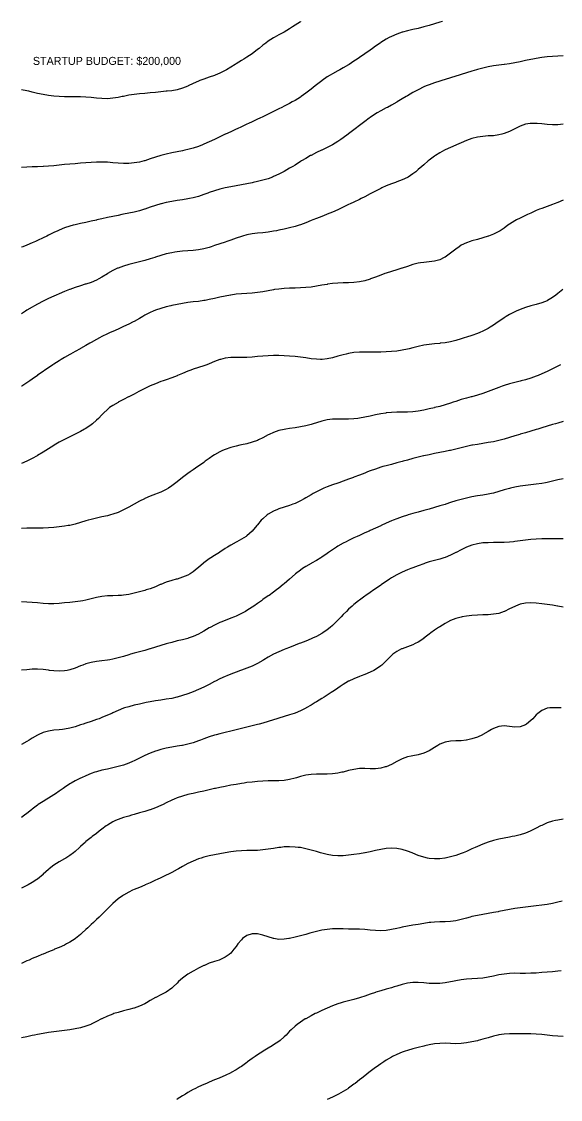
# Model space of a CAD drawing. Header units: metres. Extents: x 410949 to 411151, y 3924149 to 3924351.
# Drawn here: x 410948.9 to 411049.9, y 3924149.1 to 3924351.1 of the extents above; entities that cross this region are included whole.
import ezdxf

# ---------------------------------------------------------------- set-up
doc = ezdxf.new("R2010")
doc.units = ezdxf.units.M
doc.layers.add('C-CONTO-1FT', color=8, linetype='Continuous')
doc.layers.add('PROJECT-BUDGET', color=2, linetype='Continuous')

msp = doc.modelspace()

# ---------------------------------------------------------------- linework, layer by layer
at = {"layer": 'C-CONTO-1FT'}
for points in [[(411027.74, 3924351.12), (411027.26, 3924350.98), (411026.26, 3924350.68), (411025.25, 3924350.39), (411024.28, 3924350.12), (411024.25, 3924350.11), (411023.24, 3924349.85), (411022.24, 3924349.62), (411021.23, 3924349.38), (411020.25, 3924349.11), (411020.23, 3924349.11), (411019.22, 3924348.77), (411018.22, 3924348.34), (411017.77, 3924348.11), (411017.21, 3924347.8), (411016.21, 3924347.18), (411016.09, 3924347.1), (411015.2, 3924346.49), (411014.64, 3924346.1), (411014.2, 3924345.78), (411013.22, 3924345.09), (411013.19, 3924345.08), (411012.19, 3924344.38), (411011.77, 3924344.09), (411011.18, 3924343.69), (411010.25, 3924343.08), (411010.18, 3924343.04), (411009.17, 3924342.44), (411008.5, 3924342.08), (411008.17, 3924341.89), (411007.16, 3924341.35), (411006.7, 3924341.07), (411006.16, 3924340.74), (411005.21, 3924340.07), (411005.15, 3924340.03), (411004.15, 3924339.26), (411003.92, 3924339.06), (411003.14, 3924338.46), (411002.64, 3924338.06), (411002.14, 3924337.69), (411001.25, 3924337.05), (411001.13, 3924336.98), (411000.13, 3924336.35), (410999.6, 3924336.05), (410999.12, 3924335.79), (410998.12, 3924335.28), (410997.63, 3924335.04), (410997.11, 3924334.79), (410996.11, 3924334.29), (410995.62, 3924334.04), (410995.1, 3924333.78), (410994.1, 3924333.3), (410993.55, 3924333.03), (410993.09, 3924332.82), (410992.09, 3924332.35), (410991.42, 3924332.03), (410991.08, 3924331.87), (410990.08, 3924331.4), (410989.27, 3924331.02), (410989.07, 3924330.94), (410988.07, 3924330.47), (410987.12, 3924330.02), (410987.06, 3924329.99), (410986.06, 3924329.5), (410985.06, 3924329.02), (410985.05, 3924329.01), (410984.05, 3924328.56), (410983.04, 3924328.12), (410982.76, 3924328.01), (410982.04, 3924327.74), (410981.03, 3924327.41), (410980.03, 3924327.14), (410979.45, 3924327.01), (410979.02, 3924326.91), (410978.02, 3924326.72), (410977.01, 3924326.52), (410976.01, 3924326.3), (410975, 3924326.01), (410974.96, 3924326), (410974, 3924325.7), (410972.99, 3924325.37), (410971.99, 3924325.04), (410971.83, 3924325), (410970.98, 3924324.79), (410969.98, 3924324.63), (410968.98, 3924324.55), (410967.97, 3924324.54), (410966.97, 3924324.6), (410965.96, 3924324.68), (410964.96, 3924324.75), (410963.95, 3924324.78), (410962.95, 3924324.76), (410961.94, 3924324.71), (410960.94, 3924324.64), (410959.93, 3924324.57), (410958.93, 3924324.49), (410957.92, 3924324.41), (410956.92, 3924324.31), (410955.91, 3924324.2), (410954.91, 3924324.11), (410953.9, 3924324.04), (410953.01, 3924323.99), (410952.9, 3924323.98), (410951.89, 3924323.93), (410950.89, 3924323.88), (410949.88, 3924323.83), (410948.88, 3924323.79)], [(411001.17, 3924351.12), (411001.13, 3924351.1), (411000.13, 3924350.42), (410999.67, 3924350.12), (410999.12, 3924349.76), (410998.12, 3924349.14), (410998.07, 3924349.11), (410997.11, 3924348.61), (410996.19, 3924348.11), (410996.11, 3924348.07), (410995.1, 3924347.44), (410994.66, 3924347.1), (410994.1, 3924346.68), (410993.39, 3924346.1), (410993.09, 3924345.86), (410992.09, 3924345.1), (410992.09, 3924345.09), (410991.08, 3924344.44), (410990.52, 3924344.09), (410990.08, 3924343.82), (410989.07, 3924343.2), (410988.9, 3924343.08), (410988.07, 3924342.57), (410987.27, 3924342.08), (410987.06, 3924341.96), (410986.06, 3924341.45), (410985.17, 3924341.07), (410985.05, 3924341.03), (410984.05, 3924340.68), (410983.04, 3924340.35), (410982.3, 3924340.07), (410982.04, 3924339.97), (410981.03, 3924339.51), (410980.12, 3924339.06), (410980.03, 3924339.02), (410979.02, 3924338.62), (410978.02, 3924338.34), (410977.01, 3924338.16), (410976.14, 3924338.06), (410976.01, 3924338.05), (410975, 3924337.95), (410974, 3924337.85), (410972.99, 3924337.75), (410971.99, 3924337.66), (410970.98, 3924337.57), (410969.98, 3924337.46), (410968.98, 3924337.3), (410967.97, 3924337.1), (410967.74, 3924337.05), (410966.97, 3924336.91), (410965.96, 3924336.75), (410964.96, 3924336.67), (410963.95, 3924336.68), (410962.95, 3924336.76), (410961.94, 3924336.87), (410960.94, 3924336.95), (410959.93, 3924336.99), (410958.93, 3924337.01), (410957.92, 3924337.01), (410956.92, 3924337.02), (410955.94, 3924337.05), (410955.91, 3924337.06), (410954.91, 3924337.13), (410953.9, 3924337.26), (410952.9, 3924337.44), (410951.89, 3924337.65), (410950.89, 3924337.9), (410950.26, 3924338.06), (410949.88, 3924338.15), (410948.88, 3924338.34)], [(411050.38, 3924344.69), (411049.37, 3924344.65), (411048.37, 3924344.6), (411047.36, 3924344.52), (411046.36, 3924344.39), (411045.35, 3924344.22), (411044.67, 3924344.09), (411044.35, 3924344.02), (411043.34, 3924343.81), (411042.34, 3924343.6), (411041.33, 3924343.4), (411040.33, 3924343.23), (411039.36, 3924343.08), (411039.32, 3924343.08), (411038.32, 3924342.95), (411037.31, 3924342.8), (411036.31, 3924342.62), (411035.3, 3924342.39), (411034.3, 3924342.12), (411034.17, 3924342.08), (411033.29, 3924341.82), (411032.29, 3924341.52), (411031.28, 3924341.2), (411030.89, 3924341.07), (411030.28, 3924340.88), (411029.27, 3924340.57), (411028.27, 3924340.26), (411027.64, 3924340.07), (411027.26, 3924339.96), (411026.26, 3924339.65), (411025.25, 3924339.29), (411024.72, 3924339.06), (411024.25, 3924338.87), (411023.24, 3924338.36), (411022.72, 3924338.06), (411022.24, 3924337.8), (411021.23, 3924337.22), (411020.96, 3924337.05), (411020.23, 3924336.63), (411019.26, 3924336.05), (411019.22, 3924336.03), (411018.22, 3924335.46), (411017.44, 3924335.04), (411017.21, 3924334.93), (411016.21, 3924334.41), (411015.55, 3924334.04), (411015.2, 3924333.84), (411014.2, 3924333.17), (411014.02, 3924333.03), (411013.19, 3924332.4), (411012.71, 3924332.03), (411012.19, 3924331.62), (411011.4, 3924331.02), (411011.18, 3924330.86), (411010.18, 3924330.1), (411010.06, 3924330.02), (411009.17, 3924329.35), (411008.69, 3924329.02), (411008.17, 3924328.65), (411007.16, 3924328.03), (411007.13, 3924328.01), (411006.16, 3924327.51), (411005.15, 3924327.04), (411005.08, 3924327.01), (411004.15, 3924326.57), (411003.14, 3924326.05), (411003.06, 3924326), (411002.14, 3924325.47), (411001.35, 3924325), (411001.13, 3924324.87), (411000.13, 3924324.24), (410999.73, 3924323.99), (410999.12, 3924323.63), (410998.12, 3924323.05), (410998, 3924322.99), (410997.11, 3924322.52), (410996.11, 3924322.06), (410995.91, 3924321.98), (410995.1, 3924321.68), (410994.1, 3924321.39), (410993.09, 3924321.15), (410992.29, 3924320.98), (410992.09, 3924320.93), (410991.08, 3924320.72), (410990.08, 3924320.53), (410989.07, 3924320.36), (410988.07, 3924320.18), (410987.06, 3924319.98), (410987.04, 3924319.97), (410986.06, 3924319.72), (410985.05, 3924319.41), (410984.05, 3924319.06), (410983.79, 3924318.97), (410983.04, 3924318.7), (410982.04, 3924318.37), (410981.03, 3924318.1), (410980.36, 3924317.96), (410980.03, 3924317.89), (410979.02, 3924317.74), (410978.02, 3924317.6), (410977.01, 3924317.43), (410976.01, 3924317.21), (410975.04, 3924316.96), (410975, 3924316.95), (410974, 3924316.64), (410972.99, 3924316.31), (410971.99, 3924315.98), (410971.9, 3924315.95), (410970.98, 3924315.67), (410969.98, 3924315.41), (410968.98, 3924315.2), (410967.97, 3924315.01), (410967.66, 3924314.95), (410966.97, 3924314.81), (410965.96, 3924314.61), (410964.96, 3924314.39), (410963.95, 3924314.16), (410962.98, 3924313.94), (410962.95, 3924313.93), (410961.94, 3924313.7), (410960.94, 3924313.47), (410959.93, 3924313.25), (410958.93, 3924313.03), (410958.55, 3924312.94), (410957.92, 3924312.78), (410956.92, 3924312.46), (410955.91, 3924312.05), (410955.66, 3924311.93), (410954.91, 3924311.58), (410953.9, 3924311.08), (410953.59, 3924310.93), (410952.9, 3924310.6), (410951.89, 3924310.11), (410951.5, 3924309.92), (410950.89, 3924309.65), (410949.88, 3924309.21), (410949.13, 3924308.92), (410948.88, 3924308.83)], [(411050.38, 3924331.9), (411049.37, 3924331.8), (411048.37, 3924331.78), (411047.36, 3924331.83), (411046.36, 3924331.94), (411045.49, 3924332.03), (411045.35, 3924332.04), (411044.35, 3924332.05), (411044.2, 3924332.03), (411043.34, 3924331.89), (411042.34, 3924331.52), (411041.33, 3924331.04), (411041.3, 3924331.02), (411040.33, 3924330.54), (411039.32, 3924330.13), (411038.9, 3924330.02), (411038.32, 3924329.88), (411037.31, 3924329.74), (411036.31, 3924329.68), (411035.3, 3924329.61), (411034.3, 3924329.45), (411033.29, 3924329.19), (411032.79, 3924329.02), (411032.29, 3924328.82), (411031.28, 3924328.39), (411030.38, 3924328.01), (411030.28, 3924327.97), (411029.27, 3924327.54), (411028.27, 3924327.06), (411028.17, 3924327.01), (411027.26, 3924326.51), (411026.43, 3924326), (411026.26, 3924325.89), (411025.25, 3924325.16), (411025.06, 3924325), (411024.25, 3924324.3), (411023.92, 3924323.99), (411023.24, 3924323.4), (411022.77, 3924322.99), (411022.24, 3924322.58), (411021.31, 3924321.98), (411021.23, 3924321.93), (411020.23, 3924321.45), (411019.22, 3924321.06), (411018.98, 3924320.98), (411018.22, 3924320.7), (411017.21, 3924320.32), (411016.43, 3924319.97), (411016.21, 3924319.87), (411015.2, 3924319.35), (411014.45, 3924318.97), (411014.2, 3924318.82), (411013.19, 3924318.29), (411012.51, 3924317.96), (411012.19, 3924317.79), (411011.18, 3924317.3), (411010.46, 3924316.96), (411010.18, 3924316.82), (411009.17, 3924316.32), (411008.39, 3924315.95), (411008.17, 3924315.85), (411007.16, 3924315.41), (411006.16, 3924315.01), (411006, 3924314.95), (411005.15, 3924314.62), (411004.15, 3924314.23), (411003.45, 3924313.94), (411003.14, 3924313.82), (411002.14, 3924313.4), (411001.13, 3924313.02), (411000.88, 3924312.94), (411000.13, 3924312.7), (410999.12, 3924312.45), (410998.12, 3924312.23), (410997.11, 3924312.02), (410996.68, 3924311.93), (410996.11, 3924311.82), (410995.1, 3924311.66), (410994.1, 3924311.55), (410993.09, 3924311.46), (410992.09, 3924311.34), (410991.08, 3924311.15), (410990.3, 3924310.93), (410990.08, 3924310.86), (410989.07, 3924310.52), (410988.07, 3924310.16), (410987.38, 3924309.92), (410987.06, 3924309.81), (410986.06, 3924309.47), (410985.05, 3924309.13), (410984.43, 3924308.92), (410984.05, 3924308.8), (410983.04, 3924308.54), (410982.04, 3924308.35), (410981.03, 3924308.23), (410980.03, 3924308.15), (410979.02, 3924308.08), (410978.02, 3924307.98), (410977.58, 3924307.91), (410977.01, 3924307.81), (410976.01, 3924307.57), (410975, 3924307.26), (410974, 3924306.94), (410973.88, 3924306.91), (410972.99, 3924306.64), (410971.99, 3924306.35), (410970.98, 3924306.08), (410970.26, 3924305.9), (410969.98, 3924305.83), (410968.98, 3924305.58), (410967.97, 3924305.3), (410966.97, 3924304.94), (410966.86, 3924304.9), (410965.96, 3924304.45), (410965.01, 3924303.89), (410964.96, 3924303.85), (410963.95, 3924303.21), (410963.35, 3924302.89), (410962.95, 3924302.67), (410961.94, 3924302.25), (410960.94, 3924301.92), (410960.82, 3924301.88), (410959.93, 3924301.61), (410958.93, 3924301.28), (410957.92, 3924300.91), (410957.84, 3924300.88), (410956.92, 3924300.52), (410955.91, 3924300.12), (410955.34, 3924299.87), (410954.91, 3924299.69), (410953.9, 3924299.24), (410953.16, 3924298.87), (410952.9, 3924298.73), (410951.89, 3924298.19), (410951.3, 3924297.86), (410950.89, 3924297.61), (410949.88, 3924297.01), (410949.63, 3924296.86), (410948.88, 3924296.35)], [(411050.38, 3924317.66), (411049.37, 3924317.22), (411048.71, 3924316.96), (411048.37, 3924316.81), (411047.36, 3924316.45), (411046.36, 3924316.1), (411045.96, 3924315.95), (411045.35, 3924315.7), (411044.35, 3924315.24), (411043.71, 3924314.95), (411043.34, 3924314.76), (411042.34, 3924314.27), (411041.67, 3924313.94), (411041.33, 3924313.75), (411040.33, 3924313.14), (411040.03, 3924312.94), (411039.32, 3924312.43), (411038.59, 3924311.93), (411038.32, 3924311.77), (411037.31, 3924311.27), (411036.42, 3924310.93), (411036.31, 3924310.89), (411035.3, 3924310.58), (411034.3, 3924310.31), (411033.29, 3924310.03), (411032.97, 3924309.92), (411032.29, 3924309.68), (411031.28, 3924309.19), (411030.88, 3924308.92), (411030.28, 3924308.5), (411029.54, 3924307.91), (411029.27, 3924307.7), (411028.27, 3924307), (411028.1, 3924306.91), (411027.26, 3924306.49), (411026.26, 3924306.21), (411025.25, 3924306.07), (411024.25, 3924305.98), (411023.66, 3924305.9), (411023.24, 3924305.84), (411022.24, 3924305.58), (411021.23, 3924305.25), (411020.23, 3924304.92), (411020.16, 3924304.9), (411019.22, 3924304.6), (411018.22, 3924304.29), (411017.21, 3924303.98), (411016.96, 3924303.89), (411016.21, 3924303.61), (411015.2, 3924303.22), (411014.27, 3924302.89), (411014.2, 3924302.86), (411013.19, 3924302.56), (411012.19, 3924302.36), (411011.18, 3924302.24), (411010.18, 3924302.19), (411009.17, 3924302.16), (411008.17, 3924302.11), (411007.16, 3924302.02), (411006.2, 3924301.88), (411006.16, 3924301.87), (411005.15, 3924301.7), (411004.15, 3924301.52), (411003.14, 3924301.37), (411002.14, 3924301.28), (411001.13, 3924301.22), (411000.13, 3924301.19), (410999.12, 3924301.15), (410998.12, 3924301.09), (410997.11, 3924300.99), (410996.31, 3924300.88), (410996.11, 3924300.85), (410995.1, 3924300.68), (410994.1, 3924300.5), (410993.09, 3924300.34), (410992.09, 3924300.22), (410991.08, 3924300.15), (410990.08, 3924300.1), (410989.07, 3924300.01), (410988.07, 3924299.87), (410988.06, 3924299.87), (410987.06, 3924299.68), (410986.06, 3924299.46), (410985.05, 3924299.23), (410984.05, 3924299.01), (410983.27, 3924298.87), (410983.04, 3924298.83), (410982.04, 3924298.69), (410981.03, 3924298.57), (410980.03, 3924298.45), (410979.02, 3924298.3), (410978.02, 3924298.12), (410977.01, 3924297.89), (410976.88, 3924297.86), (410976.01, 3924297.65), (410975, 3924297.38), (410974, 3924297.05), (410973.55, 3924296.86), (410972.99, 3924296.61), (410971.99, 3924296.08), (410971.61, 3924295.85), (410970.98, 3924295.49), (410969.98, 3924294.94), (410969.81, 3924294.85), (410968.98, 3924294.42), (410967.97, 3924293.95), (410967.72, 3924293.84), (410966.97, 3924293.5), (410965.96, 3924293.05), (410965.48, 3924292.84), (410964.96, 3924292.58), (410963.95, 3924292.08), (410963.47, 3924291.83), (410962.95, 3924291.55), (410961.94, 3924290.99), (410961.65, 3924290.83), (410960.94, 3924290.43), (410959.93, 3924289.86), (410959.86, 3924289.82), (410958.93, 3924289.29), (410958.06, 3924288.82), (410957.92, 3924288.74), (410956.92, 3924288.16), (410956.3, 3924287.81), (410955.91, 3924287.57), (410954.91, 3924286.93), (410954.72, 3924286.81), (410953.9, 3924286.25), (410953.25, 3924285.8), (410952.9, 3924285.55), (410951.89, 3924284.83), (410951.84, 3924284.8), (410950.89, 3924284.12), (410950.42, 3924283.79), (410949.88, 3924283.43), (410948.91, 3924282.79), (410948.88, 3924282.77)], [(411050.31, 3924300.88), (411049.37, 3924300.14), (411049, 3924299.87), (411048.37, 3924299.4), (411047.45, 3924298.87), (411047.36, 3924298.81), (411046.36, 3924298.4), (411045.35, 3924298.11), (411044.35, 3924297.86), (411044.34, 3924297.86), (411043.34, 3924297.56), (411042.34, 3924297.19), (411041.57, 3924296.86), (411041.33, 3924296.75), (411040.33, 3924296.21), (411039.73, 3924295.85), (411039.32, 3924295.6), (411038.32, 3924294.93), (411038.21, 3924294.85), (411037.31, 3924294.24), (411036.7, 3924293.84), (411036.31, 3924293.61), (411035.3, 3924293.08), (411034.75, 3924292.84), (411034.3, 3924292.65), (411033.29, 3924292.29), (411032.29, 3924291.97), (411031.85, 3924291.83), (411031.28, 3924291.65), (411030.28, 3924291.34), (411029.27, 3924291.09), (411028.27, 3924290.92), (411027.31, 3924290.83), (411027.26, 3924290.82), (411026.26, 3924290.75), (411025.25, 3924290.63), (411024.25, 3924290.46), (411023.24, 3924290.24), (411022.24, 3924289.99), (411021.51, 3924289.82), (411021.23, 3924289.75), (411020.23, 3924289.54), (411019.22, 3924289.38), (411018.22, 3924289.27), (411017.21, 3924289.21), (411016.21, 3924289.17), (411015.2, 3924289.17), (411014.2, 3924289.18), (411013.19, 3924289.19), (411012.19, 3924289.17), (411011.18, 3924289.09), (411010.18, 3924288.92), (411009.72, 3924288.82), (411009.17, 3924288.68), (411008.17, 3924288.39), (411007.16, 3924288.11), (411006.16, 3924287.9), (411005.22, 3924287.81), (411005.15, 3924287.81), (411004.89, 3924287.81), (411004.15, 3924287.83), (411003.14, 3924287.93), (411002.14, 3924288.08), (411001.13, 3924288.23), (411000.13, 3924288.36), (410999.12, 3924288.44), (410998.12, 3924288.49), (410997.11, 3924288.52), (410996.11, 3924288.52), (410995.1, 3924288.5), (410994.1, 3924288.43), (410993.09, 3924288.33), (410992.09, 3924288.23), (410991.08, 3924288.16), (410990.08, 3924288.15), (410989.07, 3924288.16), (410988.07, 3924288.15), (410987.06, 3924288.04), (410986.18, 3924287.81), (410986.06, 3924287.78), (410985.05, 3924287.4), (410984.05, 3924286.98), (410983.58, 3924286.81), (410983.04, 3924286.61), (410982.04, 3924286.28), (410981.03, 3924285.95), (410980.6, 3924285.8), (410980.03, 3924285.59), (410979.02, 3924285.18), (410978.11, 3924284.8), (410978.02, 3924284.76), (410977.01, 3924284.37), (410976.01, 3924284), (410975.43, 3924283.79), (410975, 3924283.64), (410974, 3924283.26), (410972.99, 3924282.84), (410972.88, 3924282.79), (410971.99, 3924282.37), (410970.98, 3924281.85), (410970.86, 3924281.78), (410969.98, 3924281.32), (410968.98, 3924280.79), (410968.94, 3924280.78), (410967.97, 3924280.28), (410966.99, 3924279.77), (410966.97, 3924279.76), (410965.96, 3924279.17), (410965.38, 3924278.77), (410964.96, 3924278.43), (410964.25, 3924277.76), (410963.95, 3924277.45), (410963.29, 3924276.76), (410962.95, 3924276.41), (410962.19, 3924275.75), (410961.94, 3924275.56), (410960.94, 3924274.89), (410960.67, 3924274.75), (410959.93, 3924274.33), (410958.93, 3924273.82), (410958.77, 3924273.74), (410957.92, 3924273.31), (410956.92, 3924272.81), (410956.78, 3924272.74), (410955.91, 3924272.27), (410955, 3924271.73), (410954.91, 3924271.68), (410953.9, 3924271.04), (410953.41, 3924270.73), (410952.9, 3924270.4), (410951.89, 3924269.78), (410951.8, 3924269.72), (410950.89, 3924269.22), (410949.88, 3924268.72), (410949.88, 3924268.72), (410948.88, 3924268.32)], [(411049.88, 3924286.81), (411049.37, 3924286.55), (411048.37, 3924286.04), (411047.9, 3924285.8), (411047.36, 3924285.55), (411046.36, 3924285.09), (411045.67, 3924284.8), (411045.35, 3924284.67), (411044.35, 3924284.32), (411043.34, 3924284.01), (411042.51, 3924283.79), (411042.34, 3924283.75), (411041.33, 3924283.5), (411040.33, 3924283.23), (411039.32, 3924282.92), (411038.94, 3924282.79), (411038.32, 3924282.56), (411037.31, 3924282.17), (411036.32, 3924281.78), (411036.31, 3924281.78), (411035.3, 3924281.4), (411034.3, 3924281.08), (411033.29, 3924280.81), (411033.16, 3924280.78), (411032.29, 3924280.56), (411031.28, 3924280.28), (411030.28, 3924279.95), (411029.75, 3924279.77), (411029.27, 3924279.61), (411028.27, 3924279.28), (411027.26, 3924279), (411026.3, 3924278.77), (411026.26, 3924278.76), (411025.25, 3924278.53), (411024.25, 3924278.31), (411023.24, 3924278.11), (411022.24, 3924277.98), (411021.23, 3924277.91), (411020.23, 3924277.9), (411019.22, 3924277.9), (411018.22, 3924277.87), (411017.21, 3924277.77), (411017.18, 3924277.76), (411016.21, 3924277.61), (411015.2, 3924277.41), (411014.2, 3924277.19), (411013.19, 3924276.97), (411012.19, 3924276.79), (411011.9, 3924276.76), (411011.18, 3924276.68), (411010.18, 3924276.64), (411009.17, 3924276.64), (411008.17, 3924276.64), (411007.16, 3924276.59), (411006.16, 3924276.46), (411005.15, 3924276.24), (411004.15, 3924275.94), (411003.54, 3924275.75), (411003.14, 3924275.63), (411002.14, 3924275.36), (411001.13, 3924275.15), (411000.13, 3924275), (410999.12, 3924274.86), (410998.41, 3924274.75), (410998.12, 3924274.7), (410997.11, 3924274.46), (410996.11, 3924274.13), (410995.26, 3924273.74), (410995.1, 3924273.67), (410994.1, 3924273.14), (410993.31, 3924272.74), (410993.09, 3924272.64), (410992.09, 3924272.27), (410991.08, 3924272.01), (410990.08, 3924271.8), (410989.79, 3924271.73), (410989.07, 3924271.58), (410988.07, 3924271.3), (410987.06, 3924270.95), (410986.54, 3924270.73), (410986.06, 3924270.49), (410985.05, 3924269.93), (410984.7, 3924269.72), (410984.05, 3924269.23), (410983.3, 3924268.72), (410983.04, 3924268.5), (410982.04, 3924267.78), (410981.94, 3924267.71), (410981.03, 3924267.1), (410980.45, 3924266.71), (410980.03, 3924266.44), (410979.07, 3924265.7), (410979.02, 3924265.67), (410978.02, 3924264.87), (410977.82, 3924264.7), (410977.01, 3924264.09), (410976.42, 3924263.69), (410976.01, 3924263.44), (410975, 3924262.96), (410974.31, 3924262.69), (410974, 3924262.57), (410972.99, 3924262.19), (410971.99, 3924261.73), (410971.91, 3924261.68), (410970.98, 3924261.22), (410970, 3924260.68), (410969.98, 3924260.67), (410968.98, 3924260.13), (410968.09, 3924259.67), (410967.97, 3924259.61), (410966.97, 3924259.15), (410965.96, 3924258.78), (410965.56, 3924258.67), (410964.96, 3924258.5), (410963.95, 3924258.28), (410962.95, 3924258.06), (410961.94, 3924257.82), (410961.35, 3924257.66), (410960.94, 3924257.54), (410959.93, 3924257.23), (410958.93, 3924256.94), (410957.92, 3924256.71), (410957.64, 3924256.66), (410956.92, 3924256.54), (410955.91, 3924256.42), (410954.91, 3924256.33), (410953.9, 3924256.25), (410952.9, 3924256.2), (410951.89, 3924256.19), (410950.89, 3924256.19), (410949.88, 3924256.18), (410948.88, 3924256.12)], [(411050.38, 3924276.16), (411049.37, 3924275.87), (411048.93, 3924275.75), (411048.37, 3924275.59), (411047.36, 3924275.28), (411046.36, 3924274.96), (411045.65, 3924274.75), (411045.35, 3924274.65), (411044.35, 3924274.35), (411043.34, 3924274.06), (411042.34, 3924273.77), (411042.24, 3924273.74), (411041.33, 3924273.46), (411040.33, 3924273.16), (411039.32, 3924272.87), (411038.81, 3924272.74), (411038.32, 3924272.61), (411037.31, 3924272.39), (411036.31, 3924272.21), (411035.3, 3924272.05), (411034.3, 3924271.89), (411033.41, 3924271.73), (411033.29, 3924271.71), (411032.29, 3924271.49), (411031.28, 3924271.25), (411030.28, 3924271), (411029.27, 3924270.77), (411029.06, 3924270.73), (411028.27, 3924270.55), (411027.26, 3924270.35), (411026.26, 3924270.15), (411025.25, 3924269.95), (411024.25, 3924269.73), (411024.21, 3924269.72), (411023.24, 3924269.49), (411022.24, 3924269.23), (411021.23, 3924268.95), (411020.39, 3924268.72), (411020.23, 3924268.67), (411019.22, 3924268.4), (411018.22, 3924268.14), (411017.21, 3924267.88), (411016.6, 3924267.71), (411016.21, 3924267.6), (411015.2, 3924267.26), (411014.2, 3924266.9), (411013.7, 3924266.71), (411013.19, 3924266.51), (411012.19, 3924266.12), (411011.18, 3924265.74), (411011.09, 3924265.7), (411010.18, 3924265.35), (411009.17, 3924264.99), (411008.32, 3924264.7), (411008.17, 3924264.64), (411007.16, 3924264.3), (411006.16, 3924263.94), (411005.55, 3924263.69), (411005.15, 3924263.52), (411004.15, 3924263.02), (411003.54, 3924262.69), (411003.14, 3924262.45), (411002.14, 3924261.85), (411001.85, 3924261.68), (411001.13, 3924261.29), (411000.13, 3924260.83), (410999.72, 3924260.68), (410999.12, 3924260.46), (410998.12, 3924260.13), (410997.11, 3924259.79), (410996.82, 3924259.67), (410996.11, 3924259.36), (410995.1, 3924258.79), (410994.93, 3924258.67), (410994.1, 3924257.96), (410993.81, 3924257.66), (410993.09, 3924256.83), (410992.95, 3924256.66), (410992.11, 3924255.65), (410992.09, 3924255.63), (410991.08, 3924254.72), (410990.98, 3924254.65), (410990.08, 3924254.1), (410989.21, 3924253.64), (410989.07, 3924253.57), (410988.07, 3924253.02), (410987.46, 3924252.64), (410987.06, 3924252.38), (410986.06, 3924251.7), (410985.95, 3924251.63), (410985.05, 3924251.05), (410984.37, 3924250.63), (410984.05, 3924250.42), (410983.04, 3924249.69), (410982.96, 3924249.62), (410982.04, 3924248.83), (410981.82, 3924248.62), (410981.03, 3924248), (410980.46, 3924247.61), (410980.03, 3924247.38), (410979.02, 3924246.97), (410978.02, 3924246.65), (410977.85, 3924246.61), (410977.01, 3924246.37), (410976.01, 3924246.04), (410975, 3924245.65), (410974.88, 3924245.6), (410974, 3924245.21), (410972.99, 3924244.83), (410972.26, 3924244.6), (410971.99, 3924244.51), (410970.98, 3924244.25), (410969.98, 3924244), (410968.98, 3924243.78), (410967.97, 3924243.62), (410967.58, 3924243.59), (410966.97, 3924243.55), (410965.96, 3924243.53), (410964.96, 3924243.5), (410963.95, 3924243.4), (410962.95, 3924243.2), (410961.94, 3924242.94), (410960.94, 3924242.69), (410960.37, 3924242.59), (410959.93, 3924242.51), (410958.93, 3924242.39), (410957.92, 3924242.28), (410956.92, 3924242.18), (410955.91, 3924242.08), (410954.91, 3924242.02), (410953.9, 3924242.03), (410952.9, 3924242.09), (410951.89, 3924242.17), (410950.89, 3924242.26), (410949.88, 3924242.32), (410948.88, 3924242.35)], [(411050.38, 3924265.45), (411049.37, 3924265.26), (411048.37, 3924265.01), (411047.36, 3924264.76), (411047.1, 3924264.7), (411046.36, 3924264.55), (411045.35, 3924264.4), (411044.35, 3924264.29), (411043.34, 3924264.19), (411042.34, 3924264.06), (411041.33, 3924263.88), (411040.54, 3924263.69), (411040.33, 3924263.64), (411039.32, 3924263.35), (411038.32, 3924263.05), (411037.31, 3924262.77), (411036.96, 3924262.69), (411036.31, 3924262.55), (411035.3, 3924262.38), (411034.3, 3924262.22), (411033.29, 3924262.04), (411032.29, 3924261.82), (411031.74, 3924261.68), (411031.28, 3924261.57), (411030.28, 3924261.28), (411029.27, 3924260.97), (411028.37, 3924260.68), (411028.27, 3924260.65), (411027.26, 3924260.34), (411026.26, 3924260.04), (411025.25, 3924259.74), (411025, 3924259.67), (411024.25, 3924259.47), (411023.24, 3924259.2), (411022.24, 3924258.93), (411021.34, 3924258.67), (411021.23, 3924258.63), (411020.23, 3924258.31), (411019.22, 3924257.95), (411018.51, 3924257.66), (411018.22, 3924257.55), (411017.21, 3924257.11), (411016.25, 3924256.66), (411016.21, 3924256.64), (411015.2, 3924256.18), (411014.2, 3924255.73), (411014.02, 3924255.65), (411013.19, 3924255.28), (411012.19, 3924254.83), (411011.76, 3924254.65), (411011.18, 3924254.36), (411010.18, 3924253.88), (411009.7, 3924253.64), (411009.17, 3924253.35), (411008.17, 3924252.79), (411007.93, 3924252.64), (411007.16, 3924252.14), (411006.43, 3924251.63), (411006.16, 3924251.44), (411005.15, 3924250.76), (411004.95, 3924250.63), (411004.15, 3924250.15), (411003.22, 3924249.62), (411003.14, 3924249.58), (411002.14, 3924249.01), (411001.54, 3924248.62), (411001.13, 3924248.34), (411000.22, 3924247.61), (411000.13, 3924247.54), (410999.12, 3924246.65), (410999.07, 3924246.61), (410998.12, 3924245.77), (410997.92, 3924245.6), (410997.11, 3924244.95), (410996.65, 3924244.6), (410996.11, 3924244.19), (410995.26, 3924243.59), (410995.1, 3924243.48), (410994.1, 3924242.79), (410993.82, 3924242.59), (410993.09, 3924242.08), (410992.39, 3924241.58), (410992.09, 3924241.38), (410991.08, 3924240.73), (410990.83, 3924240.58), (410990.08, 3924240.17), (410989.07, 3924239.7), (410988.77, 3924239.57), (410988.07, 3924239.29), (410987.06, 3924238.91), (410986.22, 3924238.57), (410986.06, 3924238.5), (410985.05, 3924238.03), (410984.2, 3924237.56), (410984.05, 3924237.48), (410983.04, 3924236.87), (410982.49, 3924236.56), (410982.04, 3924236.31), (410981.03, 3924235.87), (410980.1, 3924235.55), (410980.03, 3924235.53), (410979.02, 3924235.28), (410978.02, 3924235.04), (410977.01, 3924234.78), (410976.23, 3924234.55), (410976.01, 3924234.48), (410975, 3924234.17), (410974, 3924233.86), (410972.99, 3924233.57), (410972.91, 3924233.54), (410971.99, 3924233.28), (410970.98, 3924233.01), (410969.98, 3924232.73), (410969.29, 3924232.54), (410968.98, 3924232.44), (410967.97, 3924232.15), (410966.97, 3924231.86), (410965.96, 3924231.62), (410965.42, 3924231.53), (410964.96, 3924231.45), (410963.95, 3924231.33), (410962.95, 3924231.21), (410961.94, 3924231.03), (410960.94, 3924230.74), (410960.37, 3924230.53), (410959.93, 3924230.36), (410958.93, 3924229.95), (410957.92, 3924229.62), (410957.43, 3924229.52), (410956.92, 3924229.43), (410955.91, 3924229.38), (410954.91, 3924229.43), (410954.12, 3924229.52), (410953.9, 3924229.55), (410952.9, 3924229.67), (410951.89, 3924229.74), (410950.89, 3924229.73), (410949.88, 3924229.66), (410948.88, 3924229.55)], [(411050.38, 3924254.21), (411049.37, 3924254.19), (411048.37, 3924254.19), (411047.36, 3924254.21), (411046.36, 3924254.2), (411045.35, 3924254.15), (411044.35, 3924254.07), (411043.34, 3924253.95), (411042.34, 3924253.81), (411041.33, 3924253.67), (411041.08, 3924253.64), (411040.33, 3924253.56), (411039.32, 3924253.49), (411038.32, 3924253.47), (411037.31, 3924253.47), (411036.31, 3924253.46), (411035.3, 3924253.41), (411034.3, 3924253.27), (411033.29, 3924253.02), (411032.29, 3924252.65), (411032.25, 3924252.64), (411031.28, 3924252.15), (411030.31, 3924251.63), (411030.28, 3924251.61), (411029.27, 3924251.1), (411028.27, 3924250.7), (411028.05, 3924250.63), (411027.26, 3924250.39), (411026.26, 3924250.13), (411025.25, 3924249.85), (411024.52, 3924249.62), (411024.25, 3924249.53), (411023.24, 3924249.15), (411022.24, 3924248.77), (411021.85, 3924248.62), (411021.23, 3924248.36), (411020.23, 3924247.92), (411019.59, 3924247.61), (411019.22, 3924247.43), (411018.22, 3924246.86), (411017.83, 3924246.61), (411017.21, 3924246.22), (411016.32, 3924245.6), (411016.21, 3924245.53), (411015.2, 3924244.83), (411014.87, 3924244.6), (411014.2, 3924244.14), (411013.4, 3924243.59), (411013.19, 3924243.45), (411012.19, 3924242.71), (411012.03, 3924242.59), (411011.18, 3924241.9), (411010.82, 3924241.58), (411010.18, 3924241), (411009.75, 3924240.58), (411009.17, 3924240), (411008.76, 3924239.57), (411008.17, 3924238.96), (411007.78, 3924238.57), (411007.16, 3924237.97), (411006.7, 3924237.56), (411006.16, 3924237.12), (411005.34, 3924236.56), (411005.15, 3924236.44), (411004.15, 3924235.9), (411003.41, 3924235.55), (411003.14, 3924235.43), (411002.14, 3924235.03), (411001.13, 3924234.64), (411000.9, 3924234.55), (411000.13, 3924234.25), (410999.12, 3924233.85), (410998.38, 3924233.54), (410998.12, 3924233.44), (410997.11, 3924233), (410996.11, 3924232.54), (410996.11, 3924232.54), (410995.1, 3924231.99), (410994.3, 3924231.53), (410994.1, 3924231.41), (410993.09, 3924230.84), (410992.45, 3924230.53), (410992.09, 3924230.35), (410991.08, 3924229.94), (410990.08, 3924229.57), (410989.94, 3924229.52), (410989.07, 3924229.21), (410988.07, 3924228.83), (410987.34, 3924228.52), (410987.06, 3924228.4), (410986.06, 3924227.92), (410985.25, 3924227.51), (410985.05, 3924227.42), (410984.05, 3924226.9), (410983.27, 3924226.51), (410983.04, 3924226.4), (410982.04, 3924225.94), (410981.03, 3924225.51), (410981.01, 3924225.5), (410980.03, 3924225.14), (410979.02, 3924224.8), (410978.02, 3924224.51), (410977.96, 3924224.5), (410977.01, 3924224.29), (410976.01, 3924224.12), (410975, 3924223.98), (410974, 3924223.83), (410972.99, 3924223.65), (410972.23, 3924223.49), (410971.99, 3924223.44), (410970.98, 3924223.22), (410969.98, 3924222.99), (410968.98, 3924222.73), (410968.17, 3924222.49), (410967.97, 3924222.42), (410966.97, 3924222.02), (410965.96, 3924221.57), (410965.77, 3924221.48), (410964.96, 3924221.11), (410963.95, 3924220.68), (410963.41, 3924220.48), (410962.95, 3924220.31), (410961.94, 3924219.97), (410960.94, 3924219.64), (410960.44, 3924219.47), (410959.93, 3924219.3), (410958.93, 3924218.98), (410957.92, 3924218.7), (410956.92, 3924218.51), (410956.54, 3924218.47), (410955.91, 3924218.4), (410954.91, 3924218.32), (410953.9, 3924218.17), (410952.9, 3924217.88), (410951.97, 3924217.46), (410951.89, 3924217.42), (410950.89, 3924216.83), (410950.28, 3924216.46), (410949.88, 3924216.2), (410948.88, 3924215.64)], [(411050.38, 3924241.41), (411049.37, 3924241.57), (411049.32, 3924241.58), (411048.37, 3924241.73), (411047.36, 3924241.87), (411046.36, 3924242), (411045.35, 3924242.1), (411044.35, 3924242.16), (411043.34, 3924242.11), (411042.34, 3924241.91), (411041.46, 3924241.58), (411041.33, 3924241.53), (411040.33, 3924241.04), (411039.38, 3924240.58), (411039.32, 3924240.55), (411038.32, 3924240.22), (411037.31, 3924240.04), (411036.31, 3924239.96), (411035.3, 3924239.93), (411034.3, 3924239.9), (411033.29, 3924239.83), (411032.29, 3924239.71), (411031.48, 3924239.57), (411031.28, 3924239.53), (411030.28, 3924239.25), (411029.27, 3924238.85), (411028.7, 3924238.57), (411028.27, 3924238.33), (411027.26, 3924237.72), (411027.02, 3924237.56), (411026.26, 3924237.04), (411025.59, 3924236.56), (411025.25, 3924236.31), (411024.27, 3924235.55), (411024.25, 3924235.53), (411023.24, 3924234.85), (411022.67, 3924234.55), (411022.24, 3924234.34), (411021.23, 3924233.96), (411020.23, 3924233.6), (411020.1, 3924233.54), (411019.22, 3924233.1), (411018.46, 3924232.54), (411018.22, 3924232.33), (411017.43, 3924231.53), (411017.21, 3924231.32), (411016.39, 3924230.53), (411016.21, 3924230.38), (411015.2, 3924229.7), (411014.88, 3924229.52), (411014.2, 3924229.19), (411013.19, 3924228.77), (411012.54, 3924228.52), (411012.19, 3924228.38), (411011.18, 3924227.96), (411010.23, 3924227.51), (411010.18, 3924227.49), (411009.17, 3924226.9), (411008.57, 3924226.51), (411008.17, 3924226.23), (411007.16, 3924225.54), (411007.11, 3924225.5), (411006.16, 3924224.87), (411005.58, 3924224.5), (411005.15, 3924224.24), (411004.15, 3924223.62), (411003.93, 3924223.49), (411003.14, 3924223), (411002.23, 3924222.49), (411002.14, 3924222.43), (411001.13, 3924221.93), (411000.13, 3924221.53), (410999.98, 3924221.48), (410999.12, 3924221.2), (410998.12, 3924220.91), (410997.11, 3924220.6), (410996.72, 3924220.48), (410996.11, 3924220.29), (410995.1, 3924219.97), (410994.1, 3924219.66), (410993.41, 3924219.47), (410993.09, 3924219.39), (410992.09, 3924219.14), (410991.08, 3924218.9), (410990.08, 3924218.65), (410989.34, 3924218.47), (410989.07, 3924218.4), (410988.07, 3924218.15), (410987.06, 3924217.9), (410986.06, 3924217.65), (410985.34, 3924217.46), (410985.05, 3924217.39), (410984.05, 3924217.08), (410983.04, 3924216.71), (410982.41, 3924216.46), (410982.04, 3924216.32), (410981.03, 3924215.96), (410980.03, 3924215.68), (410979.02, 3924215.47), (410978.92, 3924215.45), (410978.02, 3924215.31), (410977.01, 3924215.15), (410976.01, 3924214.94), (410975, 3924214.68), (410974.24, 3924214.45), (410974, 3924214.37), (410972.99, 3924214), (410971.99, 3924213.58), (410971.71, 3924213.44), (410970.98, 3924213.09), (410969.98, 3924212.59), (410969.65, 3924212.44), (410968.98, 3924212.14), (410967.97, 3924211.78), (410966.97, 3924211.49), (410966.75, 3924211.43), (410965.96, 3924211.25), (410964.96, 3924211.03), (410963.95, 3924210.81), (410962.95, 3924210.54), (410962.59, 3924210.43), (410961.94, 3924210.21), (410960.94, 3924209.8), (410960.11, 3924209.42), (410959.93, 3924209.34), (410958.93, 3924208.82), (410958.2, 3924208.42), (410957.92, 3924208.25), (410956.92, 3924207.58), (410956.67, 3924207.41), (410955.91, 3924206.87), (410955.22, 3924206.41), (410954.91, 3924206.19), (410953.9, 3924205.58), (410953.6, 3924205.4), (410952.9, 3924204.97), (410952.02, 3924204.4), (410951.89, 3924204.3), (410950.89, 3924203.53), (410950.71, 3924203.39), (410949.88, 3924202.73), (410949.44, 3924202.39), (410948.88, 3924201.98)], [(411050.02, 3924222.49), (411049.37, 3924222.53), (411048.37, 3924222.54), (411047.91, 3924222.49), (411047.36, 3924222.42), (411046.36, 3924222.03), (411045.66, 3924221.48), (411045.35, 3924221.22), (411044.67, 3924220.48), (411044.35, 3924220.16), (411043.53, 3924219.47), (411043.34, 3924219.35), (411042.34, 3924218.96), (411041.33, 3924218.88), (411040.33, 3924219), (411039.32, 3924219.12), (411038.32, 3924219.04), (411037.31, 3924218.67), (411036.98, 3924218.47), (411036.31, 3924218.09), (411035.3, 3924217.49), (411035.26, 3924217.46), (411034.3, 3924217.04), (411033.29, 3924216.7), (411032.29, 3924216.47), (411032.2, 3924216.46), (411031.28, 3924216.36), (411030.28, 3924216.31), (411029.27, 3924216.25), (411028.27, 3924216.08), (411027.26, 3924215.68), (411026.91, 3924215.45), (411026.26, 3924215.06), (411025.27, 3924214.45), (411025.25, 3924214.44), (411024.25, 3924213.99), (411023.24, 3924213.71), (411022.24, 3924213.51), (411021.91, 3924213.44), (411021.23, 3924213.3), (411020.23, 3924212.96), (411019.22, 3924212.46), (411019.19, 3924212.44), (411018.22, 3924211.92), (411017.21, 3924211.48), (411017.05, 3924211.43), (411016.21, 3924211.21), (411015.2, 3924211.11), (411014.2, 3924211.11), (411013.19, 3924211.14), (411012.19, 3924211.12), (411011.18, 3924210.97), (411010.18, 3924210.74), (411009.17, 3924210.48), (411008.93, 3924210.43), (411008.17, 3924210.28), (411007.16, 3924210.16), (411006.16, 3924210.1), (411005.15, 3924210.09), (411004.15, 3924210.08), (411003.14, 3924210.03), (411002.14, 3924209.88), (411001.13, 3924209.64), (411000.41, 3924209.42), (411000.13, 3924209.34), (410999.12, 3924209.08), (410998.12, 3924208.92), (410997.11, 3924208.86), (410996.11, 3924208.84), (410995.1, 3924208.82), (410994.1, 3924208.78), (410993.09, 3924208.71), (410992.09, 3924208.61), (410991.08, 3924208.49), (410990.62, 3924208.42), (410990.08, 3924208.34), (410989.07, 3924208.17), (410988.07, 3924207.99), (410987.06, 3924207.8), (410986.06, 3924207.6), (410985.23, 3924207.41), (410985.05, 3924207.37), (410984.05, 3924207.12), (410983.04, 3924206.89), (410982.04, 3924206.68), (410981.03, 3924206.49), (410980.66, 3924206.41), (410980.03, 3924206.27), (410979.02, 3924205.98), (410978.02, 3924205.62), (410977.5, 3924205.4), (410977.01, 3924205.18), (410976.01, 3924204.69), (410975.39, 3924204.4), (410975, 3924204.21), (410974, 3924203.78), (410972.99, 3924203.42), (410972.91, 3924203.39), (410971.99, 3924203.1), (410970.98, 3924202.81), (410969.98, 3924202.52), (410969.49, 3924202.39), (410968.98, 3924202.24), (410967.97, 3924201.96), (410966.97, 3924201.61), (410966.46, 3924201.38), (410965.96, 3924201.14), (410964.96, 3924200.52), (410964.76, 3924200.38), (410963.95, 3924199.76), (410963.44, 3924199.37), (410962.95, 3924198.99), (410962.11, 3924198.37), (410961.94, 3924198.24), (410960.94, 3924197.45), (410960.83, 3924197.36), (410959.93, 3924196.55), (410959.72, 3924196.36), (410958.93, 3924195.62), (410958.6, 3924195.35), (410957.92, 3924194.83), (410957.17, 3924194.35), (410956.92, 3924194.2), (410955.91, 3924193.63), (410955.44, 3924193.34), (410954.91, 3924193), (410954.05, 3924192.34), (410953.9, 3924192.22), (410952.94, 3924191.33), (410952.9, 3924191.29), (410951.89, 3924190.42), (410951.77, 3924190.33), (410950.89, 3924189.75), (410950.12, 3924189.32), (410949.88, 3924189.2), (410948.88, 3924188.7)], [(411050.38, 3924201.68), (411049.37, 3924201.49), (411048.92, 3924201.38), (411048.37, 3924201.26), (411047.36, 3924200.94), (411046.36, 3924200.49), (411046.16, 3924200.38), (411045.35, 3924199.96), (411044.35, 3924199.45), (411044.19, 3924199.37), (411043.34, 3924199.03), (411042.34, 3924198.71), (411041.33, 3924198.46), (411040.84, 3924198.37), (411040.33, 3924198.27), (411039.32, 3924198.08), (411038.32, 3924197.89), (411037.31, 3924197.65), (411036.36, 3924197.36), (411036.31, 3924197.35), (411035.3, 3924196.97), (411034.3, 3924196.53), (411033.92, 3924196.36), (411033.29, 3924196.06), (411032.29, 3924195.61), (411031.65, 3924195.35), (411031.28, 3924195.21), (411030.28, 3924194.86), (411029.27, 3924194.58), (411028.27, 3924194.36), (411028.2, 3924194.35), (411027.26, 3924194.23), (411026.26, 3924194.19), (411025.25, 3924194.28), (411024.97, 3924194.35), (411024.25, 3924194.52), (411023.24, 3924194.87), (411022.24, 3924195.28), (411022.06, 3924195.35), (411021.23, 3924195.67), (411020.23, 3924195.98), (411019.22, 3924196.17), (411018.22, 3924196.22), (411017.21, 3924196.15), (411016.21, 3924195.98), (411015.2, 3924195.76), (411014.2, 3924195.54), (411013.27, 3924195.35), (411013.19, 3924195.34), (411012.19, 3924195.17), (411011.18, 3924195.03), (411010.18, 3924194.9), (411009.17, 3924194.8), (411008.17, 3924194.76), (411007.16, 3924194.82), (411006.16, 3924195), (411005.15, 3924195.27), (411004.88, 3924195.35), (411004.15, 3924195.57), (411003.14, 3924195.86), (411002.14, 3924196.11), (411001.13, 3924196.31), (411000.74, 3924196.36), (411000.13, 3924196.43), (410999.12, 3924196.48), (410998.12, 3924196.44), (410997.46, 3924196.36), (410997.11, 3924196.32), (410996.11, 3924196.16), (410995.1, 3924196), (410994.1, 3924195.88), (410993.09, 3924195.8), (410992.09, 3924195.77), (410991.08, 3924195.76), (410990.08, 3924195.73), (410989.07, 3924195.65), (410988.07, 3924195.53), (410987.06, 3924195.36), (410987.03, 3924195.35), (410986.06, 3924195.16), (410985.05, 3924194.96), (410984.05, 3924194.75), (410983.04, 3924194.5), (410982.55, 3924194.35), (410982.04, 3924194.19), (410981.03, 3924193.8), (410980.07, 3924193.34), (410980.03, 3924193.32), (410979.02, 3924192.77), (410978.26, 3924192.34), (410978.02, 3924192.2), (410977.01, 3924191.65), (410976.39, 3924191.33), (410976.01, 3924191.14), (410975, 3924190.66), (410974.28, 3924190.33), (410974, 3924190.19), (410972.99, 3924189.73), (410972.06, 3924189.32), (410971.99, 3924189.29), (410970.98, 3924188.87), (410969.98, 3924188.45), (410969.7, 3924188.32), (410968.98, 3924187.99), (410967.97, 3924187.42), (410967.82, 3924187.31), (410966.97, 3924186.72), (410966.48, 3924186.31), (410965.96, 3924185.85), (410965.4, 3924185.3), (410964.96, 3924184.84), (410964.41, 3924184.3), (410963.95, 3924183.81), (410963.41, 3924183.29), (410962.95, 3924182.85), (410962.34, 3924182.29), (410961.94, 3924181.92), (410961.27, 3924181.28), (410960.94, 3924180.98), (410960.19, 3924180.28), (410959.93, 3924180.05), (410958.99, 3924179.27), (410958.93, 3924179.23), (410957.92, 3924178.59), (410957.33, 3924178.27), (410956.92, 3924178.06), (410955.91, 3924177.62), (410955.07, 3924177.26), (410954.91, 3924177.19), (410953.9, 3924176.77), (410952.9, 3924176.36), (410952.65, 3924176.26), (410951.89, 3924175.93), (410950.89, 3924175.51), (410950.28, 3924175.25), (410949.88, 3924175.07), (410948.88, 3924174.57)], [(411050.22, 3924186.31), (411049.37, 3924186.08), (411048.37, 3924185.86), (411047.36, 3924185.68), (411046.36, 3924185.54), (411045.35, 3924185.42), (411044.35, 3924185.31), (411044.32, 3924185.3), (411043.34, 3924185.18), (411042.34, 3924185.05), (411041.33, 3924184.89), (411040.33, 3924184.7), (411039.32, 3924184.51), (411038.32, 3924184.32), (411038.2, 3924184.3), (411037.31, 3924184.14), (411036.31, 3924183.98), (411035.3, 3924183.81), (411034.3, 3924183.62), (411033.29, 3924183.38), (411032.96, 3924183.29), (411032.29, 3924183.1), (411031.28, 3924182.83), (411030.28, 3924182.62), (411029.27, 3924182.49), (411028.27, 3924182.43), (411027.26, 3924182.4), (411026.26, 3924182.35), (411025.58, 3924182.29), (411025.25, 3924182.26), (411024.25, 3924182.11), (411023.24, 3924181.94), (411022.24, 3924181.77), (411021.23, 3924181.58), (411020.23, 3924181.38), (411019.77, 3924181.28), (411019.22, 3924181.17), (411018.22, 3924180.96), (411017.21, 3924180.8), (411016.21, 3924180.74), (411015.2, 3924180.78), (411014.2, 3924180.87), (411013.19, 3924180.97), (411012.19, 3924181.03), (411011.18, 3924181.05), (411010.18, 3924181.06), (411009.17, 3924181.07), (411008.17, 3924181.08), (411007.16, 3924181.07), (411006.16, 3924180.99), (411005.15, 3924180.83), (411004.15, 3924180.6), (411003.14, 3924180.34), (411002.93, 3924180.28), (411002.14, 3924180.06), (411001.13, 3924179.8), (411000.13, 3924179.53), (410999.12, 3924179.3), (410998.98, 3924179.27), (410998.12, 3924179.13), (410997.11, 3924179.12), (410996.16, 3924179.27), (410996.11, 3924179.28), (410995.1, 3924179.58), (410994.1, 3924179.9), (410993.09, 3924180.15), (410992.09, 3924180.18), (410991.08, 3924179.85), (410990.3, 3924179.27), (410990.08, 3924179.06), (410989.44, 3924178.27), (410989.07, 3924177.76), (410988.69, 3924177.26), (410988.07, 3924176.52), (410987.77, 3924176.26), (410987.06, 3924175.76), (410986.06, 3924175.31), (410985.89, 3924175.25), (410985.05, 3924175), (410984.05, 3924174.64), (410983.17, 3924174.25), (410983.04, 3924174.2), (410982.04, 3924173.71), (410981.15, 3924173.24), (410981.03, 3924173.18), (410980.03, 3924172.58), (410979.51, 3924172.24), (410979.02, 3924171.85), (410978.3, 3924171.23), (410978.02, 3924170.93), (410977.28, 3924170.23), (410977.01, 3924169.97), (410976.01, 3924169.24), (410975.99, 3924169.22), (410975, 3924168.73), (410974.03, 3924168.22), (410974, 3924168.2), (410972.99, 3924167.65), (410972.27, 3924167.21), (410971.99, 3924167.07), (410970.98, 3924166.6), (410969.98, 3924166.24), (410969.89, 3924166.21), (410968.98, 3924165.96), (410967.97, 3924165.7), (410966.97, 3924165.44), (410966.18, 3924165.2), (410965.96, 3924165.12), (410964.96, 3924164.71), (410963.95, 3924164.24), (410963.87, 3924164.2), (410962.95, 3924163.7), (410961.94, 3924163.24), (410961.84, 3924163.19), (410960.94, 3924162.84), (410959.93, 3924162.54), (410958.93, 3924162.34), (410957.93, 3924162.19), (410957.92, 3924162.19), (410956.92, 3924162.07), (410955.91, 3924161.95), (410954.91, 3924161.82), (410953.9, 3924161.67), (410952.9, 3924161.49), (410951.89, 3924161.3), (410951.29, 3924161.18), (410950.89, 3924161.09), (410949.88, 3924160.87), (410948.88, 3924160.69)], [(411050.03, 3924173.24), (411049.37, 3924173.14), (411048.37, 3924173.04), (411047.36, 3924172.96), (411046.36, 3924172.89), (411045.35, 3924172.81), (411044.35, 3924172.76), (411043.34, 3924172.74), (411042.34, 3924172.75), (411041.33, 3924172.76), (411040.33, 3924172.73), (411039.32, 3924172.62), (411038.32, 3924172.45), (411037.34, 3924172.24), (411037.31, 3924172.23), (411036.31, 3924172.02), (411035.3, 3924171.86), (411034.3, 3924171.77), (411033.29, 3924171.71), (411032.29, 3924171.65), (411031.28, 3924171.54), (411030.28, 3924171.37), (411029.63, 3924171.23), (411029.27, 3924171.16), (411028.27, 3924170.97), (411027.26, 3924170.85), (411026.26, 3924170.83), (411025.25, 3924170.88), (411024.25, 3924170.97), (411023.24, 3924171.04), (411022.24, 3924171.03), (411021.23, 3924170.91), (411020.23, 3924170.68), (411019.22, 3924170.38), (411018.72, 3924170.23), (411018.22, 3924170.07), (411017.21, 3924169.77), (411016.21, 3924169.48), (411015.3, 3924169.22), (411015.2, 3924169.19), (411014.2, 3924168.85), (411013.19, 3924168.49), (411012.4, 3924168.22), (411012.19, 3924168.15), (411011.18, 3924167.86), (411010.18, 3924167.6), (411009.17, 3924167.34), (411008.79, 3924167.21), (411008.17, 3924167.02), (411007.16, 3924166.64), (411006.16, 3924166.22), (411006.14, 3924166.21), (411005.15, 3924165.78), (411004.15, 3924165.32), (411003.9, 3924165.2), (411003.14, 3924164.82), (411002.14, 3924164.26), (411002.04, 3924164.2), (411001.13, 3924163.62), (411000.54, 3924163.19), (411000.13, 3924162.86), (410999.41, 3924162.19), (410999.12, 3924161.9), (410998.45, 3924161.18), (410998.12, 3924160.87), (410997.34, 3924160.18), (410997.11, 3924160.01), (410996.11, 3924159.34), (410995.84, 3924159.17), (410995.1, 3924158.75), (410994.16, 3924158.17), (410994.1, 3924158.14), (410993.09, 3924157.49), (410992.63, 3924157.16), (410992.09, 3924156.79), (410991.23, 3924156.16), (410991.08, 3924156.05), (410990.08, 3924155.32), (410989.83, 3924155.15), (410989.07, 3924154.66), (410988.15, 3924154.15), (410988.07, 3924154.11), (410987.06, 3924153.64), (410986.06, 3924153.2), (410985.93, 3924153.14), (410985.05, 3924152.77), (410984.05, 3924152.34), (410983.56, 3924152.14), (410983.04, 3924151.93), (410982.04, 3924151.49), (410981.34, 3924151.13), (410981.03, 3924150.99), (410980.03, 3924150.4), (410979.62, 3924150.13), (410979.02, 3924149.77), (410978.02, 3924149.15), (410977.97, 3924149.12)], [(411050.38, 3924160.93), (411049.37, 3924160.96), (411048.37, 3924161.06), (411047.38, 3924161.18), (411047.36, 3924161.19), (411046.36, 3924161.3), (411045.35, 3924161.37), (411044.35, 3924161.39), (411043.34, 3924161.39), (411042.34, 3924161.4), (411041.33, 3924161.41), (411040.33, 3924161.42), (411039.32, 3924161.37), (411038.32, 3924161.23), (411038.13, 3924161.18), (411037.31, 3924160.98), (411036.31, 3924160.69), (411035.3, 3924160.4), (411034.48, 3924160.18), (411034.3, 3924160.13), (411033.29, 3924159.9), (411032.29, 3924159.72), (411031.28, 3924159.61), (411030.28, 3924159.57), (411029.27, 3924159.6), (411028.27, 3924159.64), (411027.26, 3924159.63), (411026.26, 3924159.54), (411025.25, 3924159.36), (411024.47, 3924159.17), (411024.25, 3924159.12), (411023.24, 3924158.86), (411022.24, 3924158.6), (411021.23, 3924158.32), (411020.78, 3924158.17), (411020.23, 3924157.98), (411019.22, 3924157.56), (411018.42, 3924157.16), (411018.22, 3924157.06), (411017.21, 3924156.46), (411016.75, 3924156.16), (411016.21, 3924155.79), (411015.31, 3924155.15), (411015.2, 3924155.08), (411014.2, 3924154.34), (411013.95, 3924154.15), (411013.19, 3924153.58), (411012.68, 3924153.14), (411012.19, 3924152.77), (411011.42, 3924152.14), (411011.18, 3924151.96), (411010.18, 3924151.24), (411010.01, 3924151.13), (411009.17, 3924150.61), (411008.3, 3924150.13), (411008.17, 3924150.05), (411007.16, 3924149.56), (411006.18, 3924149.12)]]:
    msp.add_lwpolyline(points, dxfattribs=at)

# ---------------------------------------------------------------- texts
at = {"layer": 'PROJECT-BUDGET'}
msp.add_text('STARTUP BUDGET: $200,000', height=1.5, dxfattribs=at).set_placement((410951, 3924343))

doc.saveas('drawing.dxf')
